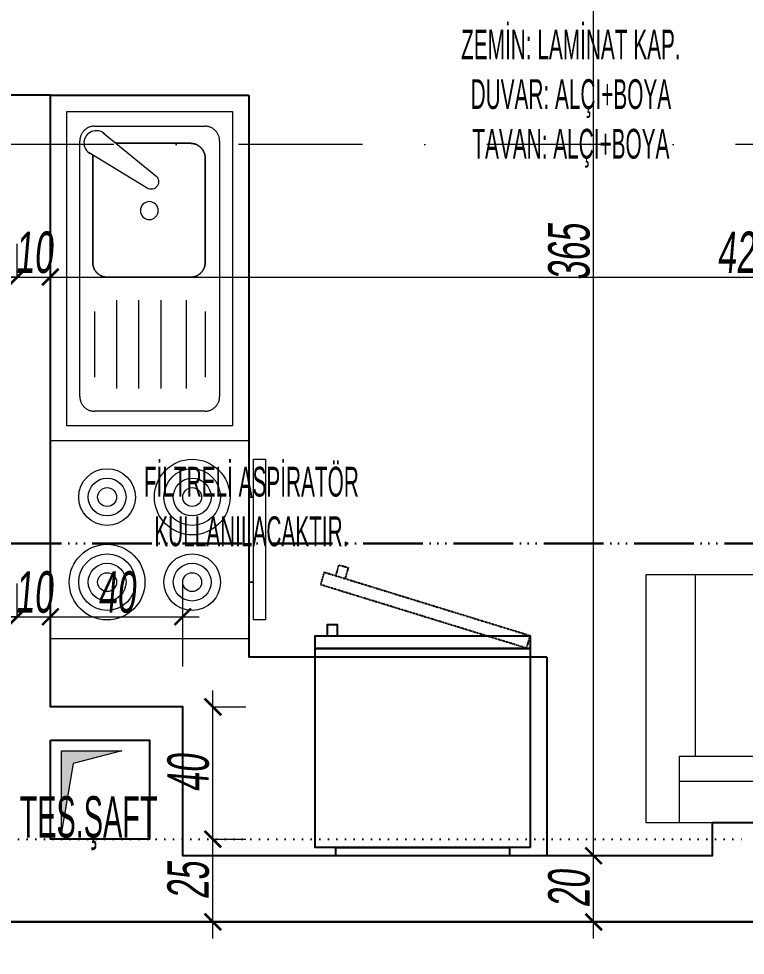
# Model space of a CAD drawing. Header units: millimetres. Extents: x -2145 to 33996, y -835 to 2363.
# Drawn here: x 13119.9 to 13339.5, y -150.5 to 132.7 of the extents above; entities that cross this region are included whole.
import ezdxf
from ezdxf.enums import TextEntityAlignment as Align

# ---------------------------------------------------------------- set-up
doc = ezdxf.new("R2010")
doc.units = ezdxf.units.MM
for name, pattern in [('ACAD_ISO06W100', [36, 24, -3, 0, -3, 0, -3, 0, -3]), ('DASHDOT', [1, 0.5, -0.25, 0, -0.25]), ('DASHED2', [0.375, 0.25, -0.125]), ('DOT', [0.25, 0, -0.25])]:
    doc.linetypes.add(name, pattern=pattern)
doc.layers.add('ALAN', color=3, linetype='Continuous', lineweight=25, plot=False)
for name, color, linetype, lineweight in [('EMSAL HESAP', 1, 'Continuous', 30), ('MM-TEFRIS', 173, 'Continuous', 5), ('NET_AKS', 251, 'DASHDOT', 9), ('NET_ARSA SINIRI', 1, 'Continuous', 0), ('NET_DUVAR', 150, 'Continuous', 18), ('NET_KESİT_ÇİZİGİSİ', 1, 'Continuous', 30), ('NET_ÖLÇÜ DIŞ', 235, 'Continuous', 9), ('NET_ÖLÇÜ İÇ', 54, 'Continuous', 9), ('TEFRIS_TWA', 173, 'Continuous', 9)]:
    doc.layers.add(name, color=color, linetype=linetype, lineweight=lineweight)
doc.layers.add('NET_KİRİŞ', color=253, linetype='DOT')
doc.layers.add('NET_POZ', color=41, linetype='Continuous')
for name, color, linetype, true_color in [('NET_TEFRIS2', 7, 'Continuous', 0xb5b5b5), ('NET_TEFRIS2 @ 1', 7, 'Continuous', 0xb5b5b5), ('TEFRIS_YENI_TWA', 7, 'Continuous', 0xb5b5b5), ('TEFRIS_YENI_TWA @ 1', 7, 'Continuous', 0xb5b5b5)]:
    doc.layers.add(name, color=color, linetype=linetype, true_color=true_color)
doc.styles.add('ARıAL', font='arial.ttf', dxfattribs={"width": 0.7})
doc.styles.add('BODRUM', font='swisscl.ttf', dxfattribs={"width": 0.8, "oblique": 5})
doc.styles.get("Standard").update_dxf_attribs({"font": 'arial.ttf'})
doc.dimstyles.new('olcu-50', dxfattribs={"dimscale": 0, "dimtxt": 12.5, "dimasz": 5, "dimexe": 10, "dimexo": 10, "dimgap": 1, "dimtad": 1, "dimdec": 1, "dimzin": 12, "dimtxsty": 'BODRUM', "dimblk": 'ARCHTICK', "dimcen": 8, "dimdle": 5, "dimclrd": 256, "dimclre": 256, "dimclrt": 256, "dimadec": 0, "dimazin": 2, "dimtfac": 1, "dimtdec": 1, "dimtix": 1, "dimtmove": 0, "dimatfit": 3, "dimldrblk": 'ARCHTICK', "dimfxl": 15, "dimfxlon": 1, "dimlwd": -1, "dimlwe": -1, "dimarcsym": 0})

# ---------------------------------------------------------------- blocks, each defined once
blk = doc.blocks.new('A$C6CC27A50')
at = {"layer": 'NET_DUVAR', "true_color": 0x939598}
h = blk.add_hatch(color=252, dxfattribs=at)
h.dxf.hatch_style = 1
h.paths.add_polyline_path([(-24.76, 3), (-2.88, 3), (-2.88, 19.23), (-6.27, 6.11)])
at = {"layer": 'NET_DUVAR', "color": 251, "true_color": 0x636466}
for p, q in [((-2.88, 19.23), (-6.27, 6.11)), ((-2.88, 3), (-2.88, 19.23)), ((-6.27, 6.11), (-24.76, 3)), ((-24.76, 3), (-2.88, 3))]:
    blk.add_line(p, q, dxfattribs=at)
blk = doc.blocks.new('*U607')
at = {"layer": 'MM-TEFRIS'}
blk.add_lwpolyline([(0, 10), (160, 10), (160, 85), (0, 85)], close=True, dxfattribs=at)
at = {"layer": 'MM-TEFRIS', "lineweight": 9, "flags": 128}
blk.add_lwpolyline([(0, 10), (160, 10), (160, 85), (0, 85)], close=True, dxfattribs=at)
blk.add_lwpolyline([(0, 10), (160, 10), (160, 85), (0, 85)], close=True, dxfattribs=at)
for points in [[(10, 65), (10, 85)], [(150, 85), (150, 85), (150, 65), (150, 65)], [(150, 72.5), (10, 72.5)], [(150, 65), (10, 65)], [(15, 65), (15, 10)], [(80, 10), (80, 65)], [(145, 65), (145, 10)]]:
    blk.add_lwpolyline(points, dxfattribs=at)
blk = doc.blocks.new('56_ankastre_buzdolabı')
for points in [[(5, 0), (46.83, 0), (46.83, -2), (5, -2)], [(0, -2), (51.83, -2), (51.83, -50), (0, -50)], [(0, -50), (51.83, -50), (51.83, -53), (0, -53)]]:
    blk.add_lwpolyline(points, close=True)
at = {"color": 253, "linetype": 'DASHED2', "ltscale": 0.1}
blk.add_lwpolyline([(0, -53), (49.7, -68.32), (50.52, -65.43), (0.82, -50.11)], close=True, dxfattribs=at)
blk.add_lwpolyline([(48.83, -53), (48.83, -55.73), (46.55, -55.73), (46.55, -53)])
blk.add_lwpolyline([(46.81, -67.5), (46.07, -70.12), (43.87, -69.5), (44.61, -66.87)], dxfattribs=at)
blk = doc.blocks.new('*U40')
at = {"layer": 'TEFRIS_TWA'}
for p, q in [((-28.18, 12.86), (-29.57, 12.86)), ((-28.18, -12.86), (-29.57, -12.86))]:
    blk.add_line(p, q, dxfattribs=at)
for points in [[(-28.18, 12.86), (-28.18, 30), (31.82, 30), (31.82, -30), (-28.18, -30), (-28.18, -12.86), (-29.57, -12.86), (-29.57, -24.29), (-33.18, -24.29), (-33.18, 24.29), (-29.57, 24.29), (-29.57, 12.86)], [(31.82, -30), (-28.18, -30), (-28.18, 30), (31.82, 30)], [(-29.57, 24.29), (-29.57, -24.29), (-33.18, -24.29), (-33.18, 24.29)]]:
    blk.add_lwpolyline(points, close=True, dxfattribs=at)
for centre, radius in [((14.67, 12.86), 11.43), ((-11.04, 12.86), 8.57), ((14.67, 12.86), 8.57), ((-11.04, 12.86), 5.71), ((14.67, 12.86), 5.71), ((-11.04, 12.86), 2.86), ((14.67, 12.86), 2.86), ((-11.04, -12.86), 11.43), ((-11.04, -12.86), 8.57), ((14.67, -12.86), 8.57), ((-11.04, -12.86), 5.71), ((14.67, -12.86), 5.71), ((-11.04, -12.86), 2.86), ((14.67, -12.86), 2.86)]:
    blk.add_circle(centre, radius, dxfattribs=at)
blk = doc.blocks.new('*U536')
at = {"layer": 'TEFRIS_TWA'}
blk.add_lwpolyline([(0, 50), (95, 50), (95, 0), (0, 0)], close=True, dxfattribs=at)
blk.add_lwpolyline([(0, 50), (95, 50), (95, 0), (0, 0)], close=True, dxfattribs=at)
at = {"layer": 'TEFRIS_TWA', "linetype": 'Continuous', "lineweight": 5}
blk.add_lwpolyline([(88.55, 39.03), (75.58, 23.14, -0.934096), (71.83, 25.79), (82.52, 43.3)], format="xyb", dxfattribs=at)
at = {"layer": 'TEFRIS_TWA', "linetype": 'Continuous', "lineweight": 18}
for points in [[(8.9, 46.13, 0), (8.68, 46.12, 0), (8.46, 46.11, 0), (8.24, 46.08, 0), (8.02, 46.04, 0), (7.81, 46, 0), (7.59, 45.94, 0), (7.38, 45.87, 0), (7.18, 45.79, 0), (6.98, 45.7, 0), (6.78, 45.6, 0), (6.59, 45.49, 0), (6.4, 45.37, 0), (6.22, 45.24, 0), (6.05, 45.11, 0), (5.88, 44.96, 0), (5.72, 44.81, 0), (5.57, 44.65, 0), (5.42, 44.48, 0), (5.29, 44.31, 0), (5.16, 44.13, 0), (5.04, 43.94, 0), (4.93, 43.75, 0), (4.83, 43.55, 0), (4.74, 43.35, 0), (4.66, 43.15, 0), (4.59, 42.94, 0), (4.53, 42.72, 0), (4.49, 42.51, 0), (4.45, 42.29, 0), (4.42, 42.07, 0), (4.41, 41.85, 0), (4.4, 41.63, 0)], [(8.9, 46.13, 0), (57.53, 46.13, 0)], [(57.53, 46.13, 0), (86.08, 46.13, 0)], [(90.58, 41.63, 0), (90.57, 41.85, 0), (90.56, 42.07, 0), (90.53, 42.29, 0), (90.49, 42.51, 0), (90.45, 42.72, 0), (90.39, 42.94, 0), (90.32, 43.15, 0), (90.24, 43.35, 0), (90.15, 43.55, 0), (90.05, 43.75, 0), (89.94, 43.94, 0), (89.82, 44.13, 0), (89.69, 44.31, 0), (89.56, 44.48, 0), (89.41, 44.65, 0), (89.26, 44.81, 0), (89.1, 44.96, 0), (88.93, 45.11, 0), (88.76, 45.24, 0), (88.58, 45.37, 0), (88.39, 45.49, 0), (88.2, 45.6, 0), (88, 45.7, 0), (87.8, 45.79, 0), (87.6, 45.87, 0), (87.39, 45.94, 0), (87.17, 46, 0), (86.96, 46.04, 0), (86.74, 46.08, 0), (86.52, 46.11, 0), (86.3, 46.12, 0), (86.08, 46.13, 0)], [(4.4, 8.35, 0), (4.4, 41.63, 0)], [(34.6, 41.71, 0), (14.7, 41.71, 0)], [(90.58, 41.63, 0), (90.58, 8.35, 0)], [(38, 35.02, 0), (11.3, 35.02, 0)], [(38, 28.33, 0), (11.3, 28.33, 0)], [(67.76, 25.11, 0), (67.7, 25.63, 0), (67.55, 26.14, 0), (67.3, 26.61, 0), (66.97, 27.02, 0), (66.56, 27.35, 0), (66.09, 27.6, 0), (65.58, 27.76, 0), (65.06, 27.81, 0), (64.53, 27.76, 0), (64.02, 27.6, 0), (63.56, 27.35, 0), (63.15, 27.02, 0), (62.81, 26.61, 0), (62.56, 26.14, 0), (62.41, 25.63, 0), (62.36, 25.11, 0), (62.41, 24.58, 0), (62.56, 24.07, 0), (62.81, 23.61, 0), (63.15, 23.2, 0), (63.56, 22.86, 0), (64.02, 22.61, 0), (64.53, 22.46, 0), (65.06, 22.41, 0), (65.58, 22.46, 0), (66.09, 22.61, 0), (66.56, 22.86, 0), (66.97, 23.2, 0), (67.3, 23.61, 0), (67.55, 24.07, 0), (67.7, 24.58, 0), (67.76, 25.11, 0)], [(38, 21.65, 0), (11.3, 21.65, 0)], [(38, 13.96, 0), (11.3, 13.96, 0)], [(4.4, 8.35, 0), (4.41, 8.13, 0), (4.42, 7.91, 0), (4.45, 7.69, 0), (4.49, 7.47, 0), (4.53, 7.26, 0), (4.59, 7.04, 0), (4.66, 6.83, 0), (4.74, 6.63, 0), (4.83, 6.43, 0), (4.93, 6.23, 0), (5.04, 6.04, 0), (5.16, 5.85, 0), (5.29, 5.67, 0), (5.42, 5.5, 0), (5.57, 5.33, 0), (5.72, 5.17, 0), (5.88, 5.02, 0), (6.05, 4.87, 0), (6.22, 4.74, 0), (6.4, 4.61, 0), (6.59, 4.49, 0), (6.78, 4.38, 0), (6.98, 4.28, 0), (7.18, 4.19, 0), (7.38, 4.11, 0), (7.59, 4.04, 0), (7.81, 3.98, 0), (8.02, 3.94, 0), (8.24, 3.9, 0), (8.46, 3.87, 0), (8.68, 3.86, 0), (8.9, 3.85, 0)], [(34.6, 8.27, 0), (14.7, 8.27, 0)], [(86.08, 3.85, 0), (86.3, 3.86, 0), (86.52, 3.87, 0), (86.74, 3.9, 0), (86.96, 3.94, 0), (87.17, 3.98, 0), (87.39, 4.04, 0), (87.6, 4.11, 0), (87.8, 4.19, 0), (88, 4.28, 0), (88.2, 4.38, 0), (88.39, 4.49, 0), (88.58, 4.61, 0), (88.76, 4.74, 0), (88.93, 4.87, 0), (89.1, 5.02, 0), (89.26, 5.17, 0), (89.41, 5.33, 0), (89.56, 5.5, 0), (89.69, 5.67, 0), (89.82, 5.85, 0), (89.94, 6.04, 0), (90.05, 6.23, 0), (90.15, 6.43, 0), (90.24, 6.63, 0), (90.32, 6.83, 0), (90.39, 7.04, 0), (90.45, 7.26, 0), (90.49, 7.47, 0), (90.53, 7.69, 0), (90.56, 7.91, 0), (90.57, 8.13, 0), (90.58, 8.35, 0)], [(57.53, 3.85, 0), (8.9, 3.85, 0)], [(86.08, 3.85, 0), (57.53, 3.85, 0)]]:
    blk.add_polyline3d(points, dxfattribs=at)
at = {"layer": 'TEFRIS_TWA', "linetype": 'Continuous', "lineweight": 5}
blk.add_arc((85.53, 41.16), 3.69, 316.8791, 152.4919, dxfattribs=at)
at = {"layer": 'TEFRIS_TWA', "linetype": 'Continuous', "lineweight": 18}
for points in [[(45.38, 39.73, -15), (45.38, 39.73), (45.33, 39.63), (45.33, 39.63, -15)], [(45.43, 39.83, -15), (45.43, 39.83), (45.38, 39.73), (45.38, 39.73, -15)], [(45.48, 39.93, -15), (45.48, 39.93), (45.43, 39.83), (45.43, 39.83, -15)], [(45.54, 40.02, -15), (45.54, 40.02), (45.48, 39.93), (45.48, 39.93, -15)], [(45.6, 40.12, -15), (45.6, 40.12), (45.54, 40.02), (45.54, 40.02, -15)], [(45.66, 40.21, -15), (45.66, 40.21), (45.6, 40.12), (45.6, 40.12, -15)], [(45.72, 40.3, -15), (45.72, 40.3), (45.66, 40.21), (45.66, 40.21, -15)], [(45.79, 40.39, -15), (45.79, 40.39), (45.72, 40.3), (45.72, 40.3, -15)], [(45.85, 40.48, -15), (45.85, 40.48), (45.79, 40.39), (45.79, 40.39, -15)], [(45.92, 40.56, -15), (45.92, 40.56), (45.85, 40.48), (45.85, 40.48, -15)], [(45.99, 40.65, -15), (45.99, 40.65), (45.92, 40.56), (45.92, 40.56, -15)], [(46.07, 40.73, -15), (46.07, 40.73), (45.99, 40.65), (45.99, 40.65, -15)], [(46.14, 40.81, -15), (46.14, 40.81), (46.07, 40.73), (46.07, 40.73, -15)], [(46.22, 40.89, -15), (46.22, 40.89), (46.14, 40.81), (46.14, 40.81, -15)], [(46.3, 40.97, -15), (46.3, 40.97), (46.22, 40.89), (46.22, 40.89, -15)], [(46.38, 41.04, -15), (46.38, 41.04), (46.3, 40.97), (46.3, 40.97, -15)], [(46.46, 41.12, -15), (46.46, 41.12), (46.38, 41.04), (46.38, 41.04, -15)], [(46.55, 41.19, -15), (46.55, 41.19), (46.46, 41.12), (46.46, 41.12, -15)], [(46.63, 41.26, -15), (46.63, 41.26), (46.55, 41.19), (46.55, 41.19, -15)], [(46.72, 41.32, -15), (46.72, 41.32), (46.63, 41.26), (46.63, 41.26, -15)], [(46.81, 41.39, -15), (46.81, 41.39), (46.72, 41.32), (46.72, 41.32, -15)], [(46.9, 41.45, -15), (46.9, 41.45), (46.81, 41.39), (46.81, 41.39, -15)], [(46.99, 41.51, -15), (46.99, 41.51), (46.9, 41.45), (46.9, 41.45, -15)], [(47.09, 41.57, -15), (47.09, 41.57), (46.99, 41.51), (46.99, 41.51, -15)], [(47.18, 41.63, -15), (47.18, 41.63), (47.09, 41.57), (47.09, 41.57, -15)], [(47.28, 41.68, -15), (47.28, 41.68), (47.18, 41.63), (47.18, 41.63, -15)], [(47.38, 41.73, -15), (47.38, 41.73), (47.28, 41.68), (47.28, 41.68, -15)], [(47.48, 41.78, -15), (47.48, 41.78), (47.38, 41.73), (47.38, 41.73, -15)], [(47.58, 41.82, -15), (47.58, 41.82), (47.48, 41.78), (47.48, 41.78, -15)], [(47.68, 41.87, -15), (47.68, 41.87), (47.58, 41.82), (47.58, 41.82, -15)], [(47.78, 41.91, -15), (47.78, 41.91), (47.68, 41.87), (47.68, 41.87, -15)], [(47.88, 41.95, -15), (47.88, 41.95), (47.78, 41.91), (47.78, 41.91, -15)], [(47.99, 41.98, -15), (47.99, 41.98), (47.88, 41.95), (47.88, 41.95, -15)], [(48.09, 42.02, -15), (48.09, 42.02), (47.99, 41.98), (47.99, 41.98, -15)], [(48.2, 42.05, -15), (48.2, 42.05), (48.09, 42.02), (48.09, 42.02, -15)], [(48.31, 42.08, -15), (48.31, 42.08), (48.2, 42.05), (48.2, 42.05, -15)], [(48.41, 42.1, -15), (48.41, 42.1), (48.31, 42.08), (48.31, 42.08, -15)], [(48.52, 42.12, -15), (48.52, 42.12), (48.41, 42.1), (48.41, 42.1, -15)], [(48.63, 42.14, -15), (48.63, 42.14), (48.52, 42.12), (48.52, 42.12, -15)], [(48.74, 42.16, -15), (48.74, 42.16), (48.63, 42.14), (48.63, 42.14, -15)], [(48.85, 42.18, -15), (48.85, 42.18), (48.74, 42.16), (48.74, 42.16, -15)], [(48.96, 42.19, -15), (48.96, 42.19), (48.85, 42.18), (48.85, 42.18, -15)], [(49.07, 42.2, -15), (49.07, 42.2), (48.96, 42.19), (48.96, 42.19, -15)], [(49.18, 42.2, -15), (49.18, 42.2), (49.07, 42.2), (49.07, 42.2, -15)], [(49.29, 42.21, -15), (49.29, 42.21), (49.18, 42.2), (49.18, 42.2, -15)], [(49.4, 42.21, -15), (49.4, 42.21), (49.29, 42.21), (49.29, 42.21, -15)], [(49.4, 42.21), (80.9, 42.21), (80.9, 42.21, -15), (49.4, 42.21, -15)], [(81.01, 42.21, -15), (81.01, 42.21), (80.9, 42.21), (80.9, 42.21, -15)], [(81.12, 42.2, -15), (81.12, 42.2), (81.01, 42.21), (81.01, 42.21, -15)], [(81.23, 42.2, -15), (81.23, 42.2), (81.12, 42.2), (81.12, 42.2, -15)], [(81.34, 42.19, -15), (81.34, 42.19), (81.23, 42.2), (81.23, 42.2, -15)], [(81.45, 42.18, -15), (81.45, 42.18), (81.34, 42.19), (81.34, 42.19, -15)], [(81.56, 42.16, -15), (81.56, 42.16), (81.45, 42.18), (81.45, 42.18, -15)], [(81.67, 42.14, -15), (81.67, 42.14), (81.56, 42.16), (81.56, 42.16, -15)], [(81.78, 42.12, -15), (81.78, 42.12), (81.67, 42.14), (81.67, 42.14, -15)], [(81.8, 42.12, -15), (81.8, 42.12), (81.78, 42.12), (81.78, 42.12, -15)], [(44.91, 37.93, -15), (44.91, 37.93), (44.9, 37.82), (44.9, 37.82, -15)], [(44.9, 37.82, -15), (44.9, 37.82), (44.9, 37.71), (44.9, 37.71, -15)], [(44.9, 37.71), (44.9, 12.71), (44.9, 12.71, -15), (44.9, 37.71, -15)], [(44.92, 38.15, -15), (44.92, 38.15), (44.91, 38.04), (44.91, 38.04, -15)], [(44.91, 38.04, -15), (44.91, 38.04), (44.91, 37.93), (44.91, 37.93, -15)], [(44.93, 38.26, -15), (44.93, 38.26), (44.92, 38.15), (44.92, 38.15, -15)], [(44.95, 38.37, -15), (44.95, 38.37), (44.93, 38.26), (44.93, 38.26, -15)], [(44.97, 38.48, -15), (44.97, 38.48), (44.95, 38.37), (44.95, 38.37, -15)], [(44.99, 38.59, -15), (44.99, 38.59), (44.97, 38.48), (44.97, 38.48, -15)], [(45.01, 38.7, -15), (45.01, 38.7), (44.99, 38.59), (44.99, 38.59, -15)], [(45.04, 38.8, -15), (45.04, 38.8), (45.01, 38.7), (45.01, 38.7, -15)], [(45.06, 38.91, -15), (45.06, 38.91), (45.04, 38.8), (45.04, 38.8, -15)], [(45.09, 39.02, -15), (45.09, 39.02), (45.06, 38.91), (45.06, 38.91, -15)], [(45.13, 39.12, -15), (45.13, 39.12), (45.09, 39.02), (45.09, 39.02, -15)], [(45.16, 39.23, -15), (45.16, 39.23), (45.13, 39.12), (45.13, 39.12, -15)], [(45.2, 39.33, -15), (45.2, 39.33), (45.16, 39.23), (45.16, 39.23, -15)], [(45.24, 39.43, -15), (45.24, 39.43), (45.2, 39.33), (45.2, 39.33, -15)], [(45.29, 39.53, -15), (45.29, 39.53), (45.24, 39.43), (45.24, 39.43, -15)], [(45.33, 39.63, -15), (45.33, 39.63), (45.29, 39.53), (45.29, 39.53, -15)], [(85.4, 35.17), (85.4, 12.71), (85.4, 12.71, -15), (85.4, 35.17)], [(44.9, 12.71, -15), (44.9, 12.71), (44.9, 12.6), (44.9, 12.6, -15)], [(44.9, 12.6, -15), (44.9, 12.6), (44.91, 12.49), (44.91, 12.49, -15)], [(44.91, 12.49, -15), (44.91, 12.49), (44.91, 12.38), (44.91, 12.38, -15)], [(44.91, 12.38, -15), (44.91, 12.38), (44.92, 12.27), (44.92, 12.27, -15)], [(44.92, 12.27, -15), (44.92, 12.27), (44.93, 12.16), (44.93, 12.16, -15)], [(44.93, 12.16, -15), (44.93, 12.16), (44.95, 12.05), (44.95, 12.05, -15)], [(44.95, 12.05, -15), (44.95, 12.05), (44.97, 11.94), (44.97, 11.94, -15)], [(44.97, 11.94, -15), (44.97, 11.94), (44.99, 11.83), (44.99, 11.83, -15)], [(44.99, 11.83, -15), (44.99, 11.83), (45.01, 11.72), (45.01, 11.72, -15)], [(45.01, 11.72, -15), (45.01, 11.72), (45.04, 11.62), (45.04, 11.62, -15)], [(45.04, 11.62, -15), (45.04, 11.62), (45.06, 11.51), (45.06, 11.51, -15)], [(45.06, 11.51, -15), (45.06, 11.51), (45.09, 11.4), (45.09, 11.4, -15)], [(45.09, 11.4, -15), (45.09, 11.4), (45.13, 11.3), (45.13, 11.3, -15)], [(85.17, 11.3, -15), (85.17, 11.3), (85.21, 11.4), (85.21, 11.4, -15)], [(85.21, 11.4, -15), (85.21, 11.4), (85.24, 11.51), (85.24, 11.51, -15)], [(85.24, 11.51, -15), (85.24, 11.51), (85.27, 11.62), (85.27, 11.62, -15)], [(85.27, 11.62, -15), (85.27, 11.62), (85.29, 11.72), (85.29, 11.72, -15)], [(85.29, 11.72, -15), (85.29, 11.72), (85.31, 11.83), (85.31, 11.83, -15)], [(85.31, 11.83, -15), (85.31, 11.83), (85.33, 11.94), (85.33, 11.94, -15)], [(85.33, 11.94, -15), (85.33, 11.94), (85.35, 12.05), (85.35, 12.05, -15)], [(85.35, 12.05, -15), (85.35, 12.05), (85.37, 12.16), (85.37, 12.16, -15)], [(85.37, 12.16, -15), (85.37, 12.16), (85.38, 12.27), (85.38, 12.27, -15)], [(85.38, 12.27, -15), (85.38, 12.27), (85.39, 12.38), (85.39, 12.38, -15)], [(85.39, 12.49, -15), (85.39, 12.49), (85.4, 12.6), (85.4, 12.6, -15)], [(85.39, 12.38, -15), (85.39, 12.38), (85.39, 12.49), (85.39, 12.49, -15)], [(85.4, 12.6, -15), (85.4, 12.6), (85.4, 12.71), (85.4, 12.71, -15)], [(45.13, 11.3, -15), (45.13, 11.3), (45.16, 11.19), (45.16, 11.19, -15)], [(45.16, 11.19, -15), (45.16, 11.19), (45.2, 11.09), (45.2, 11.09, -15)], [(45.2, 11.09, -15), (45.2, 11.09), (45.24, 10.99), (45.24, 10.99, -15)], [(45.24, 10.99, -15), (45.24, 10.99), (45.29, 10.89), (45.29, 10.89, -15)], [(45.29, 10.89, -15), (45.29, 10.89), (45.33, 10.79), (45.33, 10.79, -15)], [(45.33, 10.79, -15), (45.33, 10.79), (45.38, 10.69), (45.38, 10.69, -15)], [(45.38, 10.69, -15), (45.38, 10.69), (45.43, 10.59), (45.43, 10.59, -15)], [(45.43, 10.59, -15), (45.43, 10.59), (45.48, 10.49), (45.48, 10.49, -15)], [(45.48, 10.49, -15), (45.48, 10.49), (45.54, 10.4), (45.54, 10.4, -15)], [(45.54, 10.4, -15), (45.54, 10.4), (45.6, 10.3), (45.6, 10.3, -15)], [(45.6, 10.3, -15), (45.6, 10.3), (45.66, 10.21), (45.66, 10.21, -15)], [(45.66, 10.21, -15), (45.66, 10.21), (45.72, 10.12), (45.72, 10.12, -15)], [(45.72, 10.12, -15), (45.72, 10.12), (45.79, 10.03), (45.79, 10.03, -15)], [(45.79, 10.03, -15), (45.79, 10.03), (45.85, 9.94), (45.85, 9.94, -15)], [(45.85, 9.94, -15), (45.85, 9.94), (45.92, 9.86), (45.92, 9.86, -15)], [(45.92, 9.86, -15), (45.92, 9.86), (45.99, 9.77), (45.99, 9.77, -15)], [(45.99, 9.77, -15), (45.99, 9.77), (46.07, 9.69), (46.07, 9.69, -15)], [(46.07, 9.69, -15), (46.07, 9.69), (46.14, 9.61), (46.14, 9.61, -15)], [(46.14, 9.61, -15), (46.14, 9.61), (46.22, 9.53), (46.22, 9.53, -15)], [(46.22, 9.53, -15), (46.22, 9.53), (46.3, 9.45), (46.3, 9.45, -15)], [(46.3, 9.45, -15), (46.3, 9.45), (46.38, 9.38), (46.38, 9.38, -15)], [(46.38, 9.38, -15), (46.38, 9.38), (46.46, 9.3), (46.46, 9.3, -15)], [(46.46, 9.3, -15), (46.46, 9.3), (46.55, 9.23), (46.55, 9.23, -15)], [(46.55, 9.23, -15), (46.55, 9.23), (46.63, 9.16), (46.63, 9.16, -15)], [(46.63, 9.16, -15), (46.63, 9.16), (46.72, 9.1), (46.72, 9.1, -15)], [(46.72, 9.1, -15), (46.72, 9.1), (46.81, 9.03), (46.81, 9.03, -15)], [(46.81, 9.03, -15), (46.81, 9.03), (46.9, 8.97), (46.9, 8.97, -15)], [(46.9, 8.97, -15), (46.9, 8.97), (46.99, 8.91), (46.99, 8.91, -15)], [(46.99, 8.91, -15), (46.99, 8.91), (47.09, 8.85), (47.09, 8.85, -15)], [(47.09, 8.85, -15), (47.09, 8.85), (47.18, 8.79), (47.18, 8.79, -15)], [(47.18, 8.79, -15), (47.18, 8.79), (47.28, 8.74), (47.28, 8.74, -15)], [(47.28, 8.74, -15), (47.28, 8.74), (47.38, 8.69), (47.38, 8.69, -15)], [(47.38, 8.69, -15), (47.38, 8.69), (47.48, 8.64), (47.48, 8.64, -15)], [(47.48, 8.64, -15), (47.48, 8.64), (47.58, 8.6), (47.58, 8.6, -15)], [(47.58, 8.6, -15), (47.58, 8.6), (47.68, 8.55), (47.68, 8.55, -15)], [(47.68, 8.55, -15), (47.68, 8.55), (47.78, 8.51), (47.78, 8.51, -15)], [(47.78, 8.51, -15), (47.78, 8.51), (47.88, 8.47), (47.88, 8.47, -15)], [(82.42, 8.47, -15), (82.42, 8.47), (82.52, 8.51), (82.52, 8.51, -15)], [(82.52, 8.51, -15), (82.52, 8.51), (82.62, 8.55), (82.62, 8.55, -15)], [(82.62, 8.55, -15), (82.62, 8.55), (82.72, 8.6), (82.72, 8.6, -15)], [(82.72, 8.6, -15), (82.72, 8.6), (82.82, 8.64), (82.82, 8.64, -15)], [(82.82, 8.64, -15), (82.82, 8.64), (82.92, 8.69), (82.92, 8.69, -15)], [(82.92, 8.69, -15), (82.92, 8.69), (83.02, 8.74), (83.02, 8.74, -15)], [(83.02, 8.74, -15), (83.02, 8.74), (83.12, 8.79), (83.12, 8.79, -15)], [(83.12, 8.79, -15), (83.12, 8.79), (83.21, 8.85), (83.21, 8.85, -15)], [(83.21, 8.85, -15), (83.21, 8.85), (83.31, 8.91), (83.31, 8.91, -15)], [(83.31, 8.91, -15), (83.31, 8.91), (83.4, 8.97), (83.4, 8.97, -15)], [(83.4, 8.97, -15), (83.4, 8.97), (83.49, 9.03), (83.49, 9.03, -15)], [(83.49, 9.03, -15), (83.49, 9.03), (83.58, 9.1), (83.58, 9.1, -15)], [(83.58, 9.1, -15), (83.58, 9.1), (83.67, 9.16), (83.67, 9.16, -15)], [(83.67, 9.16, -15), (83.67, 9.16), (83.76, 9.23), (83.76, 9.23, -15)], [(83.76, 9.23, -15), (83.76, 9.23), (83.84, 9.3), (83.84, 9.3, -15)], [(83.84, 9.3, -15), (83.84, 9.3), (83.92, 9.38), (83.92, 9.38, -15)], [(83.92, 9.38, -15), (83.92, 9.38), (84, 9.45), (84, 9.45, -15)], [(84, 9.45, -15), (84, 9.45), (84.08, 9.53), (84.08, 9.53, -15)], [(84.08, 9.53, -15), (84.08, 9.53), (84.16, 9.61), (84.16, 9.61, -15)], [(84.16, 9.61, -15), (84.16, 9.61), (84.23, 9.69), (84.23, 9.69, -15)], [(84.23, 9.69, -15), (84.23, 9.69), (84.31, 9.77), (84.31, 9.77, -15)], [(84.31, 9.77, -15), (84.31, 9.77), (84.38, 9.86), (84.38, 9.86, -15)], [(84.38, 9.86, -15), (84.38, 9.86), (84.45, 9.94), (84.45, 9.94, -15)], [(84.45, 9.94, -15), (84.45, 9.94), (84.51, 10.03), (84.51, 10.03, -15)], [(84.51, 10.03, -15), (84.51, 10.03), (84.58, 10.12), (84.58, 10.12, -15)], [(84.58, 10.12, -15), (84.58, 10.12), (84.64, 10.21), (84.64, 10.21, -15)], [(84.64, 10.21, -15), (84.64, 10.21), (84.7, 10.3), (84.7, 10.3, -15)], [(84.7, 10.3, -15), (84.7, 10.3), (84.76, 10.4), (84.76, 10.4, -15)], [(84.76, 10.4, -15), (84.76, 10.4), (84.82, 10.49), (84.82, 10.49, -15)], [(84.82, 10.49, -15), (84.82, 10.49), (84.87, 10.59), (84.87, 10.59, -15)], [(84.87, 10.59, -15), (84.87, 10.59), (84.92, 10.69), (84.92, 10.69, -15)], [(84.92, 10.69, -15), (84.92, 10.69), (84.97, 10.79), (84.97, 10.79, -15)], [(84.97, 10.79, -15), (84.97, 10.79), (85.01, 10.89), (85.01, 10.89, -15)], [(85.01, 10.89, -15), (85.01, 10.89), (85.06, 10.99), (85.06, 10.99, -15)], [(85.06, 10.99, -15), (85.06, 10.99), (85.1, 11.09), (85.1, 11.09, -15)], [(85.1, 11.09, -15), (85.1, 11.09), (85.14, 11.19), (85.14, 11.19, -15)], [(85.14, 11.19, -15), (85.14, 11.19), (85.17, 11.3), (85.17, 11.3, -15)], [(47.88, 8.47, -15), (47.88, 8.47), (47.99, 8.44), (47.99, 8.44, -15)], [(47.99, 8.44, -15), (47.99, 8.44), (48.09, 8.4), (48.09, 8.4, -15)], [(48.09, 8.4, -15), (48.09, 8.4), (48.2, 8.37), (48.2, 8.37, -15)], [(48.2, 8.37, -15), (48.2, 8.37), (48.31, 8.34), (48.31, 8.34, -15)], [(48.31, 8.34, -15), (48.31, 8.34), (48.41, 8.32), (48.41, 8.32, -15)], [(48.41, 8.32, -15), (48.41, 8.32), (48.52, 8.3), (48.52, 8.3, -15)], [(48.52, 8.3, -15), (48.52, 8.3), (48.63, 8.28), (48.63, 8.28, -15)], [(48.63, 8.28, -15), (48.63, 8.28), (48.74, 8.26), (48.74, 8.26, -15)], [(48.74, 8.26, -15), (48.74, 8.26), (48.85, 8.24), (48.85, 8.24, -15)], [(48.85, 8.24, -15), (48.85, 8.24), (48.96, 8.23), (48.96, 8.23, -15)], [(48.96, 8.23, -15), (48.96, 8.23), (49.07, 8.22), (49.07, 8.22, -15)], [(49.07, 8.22, -15), (49.07, 8.22), (49.18, 8.22), (49.18, 8.22, -15)], [(49.18, 8.22, -15), (49.18, 8.22), (49.29, 8.21), (49.29, 8.21, -15)], [(49.29, 8.21, -15), (49.29, 8.21), (49.4, 8.21), (49.4, 8.21, -15)], [(49.4, 8.21), (80.9, 8.21), (80.9, 8.21, -15), (49.4, 8.21, -15)], [(80.9, 8.21, -15), (80.9, 8.21), (81.01, 8.21), (81.01, 8.21, -15)], [(81.01, 8.21, -15), (81.01, 8.21), (81.12, 8.22), (81.12, 8.22, -15)], [(81.12, 8.22, -15), (81.12, 8.22), (81.23, 8.22), (81.23, 8.22, -15)], [(81.23, 8.22, -15), (81.23, 8.22), (81.34, 8.23), (81.34, 8.23, -15)], [(81.34, 8.23, -15), (81.34, 8.23), (81.45, 8.24), (81.45, 8.24, -15)], [(81.45, 8.24, -15), (81.45, 8.24), (81.56, 8.26), (81.56, 8.26, -15)], [(81.56, 8.26, -15), (81.56, 8.26), (81.67, 8.28), (81.67, 8.28, -15)], [(81.67, 8.28, -15), (81.67, 8.28), (81.78, 8.3), (81.78, 8.3, -15)], [(81.78, 8.3, -15), (81.78, 8.3), (81.89, 8.32), (81.89, 8.32, -15)], [(81.89, 8.32, -15), (81.89, 8.32), (81.99, 8.34), (81.99, 8.34, -15)], [(81.99, 8.34, -15), (81.99, 8.34), (82.1, 8.37), (82.1, 8.37, -15)], [(82.1, 8.37, -15), (82.1, 8.37), (82.21, 8.4), (82.21, 8.4, -15)], [(82.21, 8.4, -15), (82.21, 8.4), (82.31, 8.44), (82.31, 8.44, -15)], [(82.31, 8.44, -15), (82.31, 8.44), (82.42, 8.47), (82.42, 8.47, -15)]]:
    blk.add_3dface(points, dxfattribs=at)
blk = doc.blocks.new('A$Cb9b20b1b')
at = {"layer": 'NET_KİRİŞ', "ltscale": 10}
for p, q in [((-385, -210), (-810, -210)), ((-385, -235), (-810, -235))]:
    blk.add_line(p, q, dxfattribs=at)
blk = doc.blocks.new('A$C5ec6af74')
at = {"layer": 'NET_AKS', "ltscale": 75}
for p, q in [((1125, 235), (-1195, 235)), ((1125, 0), (-1195, 0))]:
    blk.add_line(p, q, dxfattribs=at)
blk = doc.blocks.new('_ArchTick')
at = {"color": 0, "linetype": 'ByBlock', "const_width": 0.15}
blk.add_lwpolyline([(-0.5, -0.5), (0.5, 0.5)], dxfattribs=at)
blk = doc.blocks.new('*D1007')
at = {"layer": 'Defpoints', "color": 0, "transparency": 16777216}
for p in [(13293.66, -120.39), (13293.66, -120.39), (13293.66, -140.39)]:
    blk.add_point(p, dxfattribs=at)
at = {"layer": 'NET_ÖLÇÜ İÇ', "transparency": 16777216}
for p, q in [((13293.66, -145.39), (13293.66, -115.39)), ((13293.66, -120.39), (13283.66, -120.39)), ((13293.66, -140.39), (13283.66, -140.39))]:
    blk.add_line(p, q, dxfattribs=at)
at = {"layer": 'NET_ÖLÇÜ İÇ', "transparency": 16777216, "xscale": 5, "yscale": 5, "zscale": 5}
for p, rotation in [((13293.66, -120.39), 90), ((13293.66, -140.39), 270)]:
    blk.add_blockref('_ArchTick', p, dxfattribs=dict(at, rotation=rotation))
at = {"layer": 'NET_ÖLÇÜ İÇ', "transparency": 16777216, "insert": (13286.26, -130.39), "char_height": 12.5, "attachment_point": 5, "rotation": 90, "style": 'BODRUM'}
blk.add_mtext('20', dxfattribs=at)
blk = doc.blocks.new('*D1008')
at = {"layer": 'Defpoints', "color": 0, "transparency": 16777216}
for p in [(13293.66, 244.61), (13293.66, 244.61), (13293.66, -120.39)]:
    blk.add_point(p, dxfattribs=at)
at = {"layer": 'NET_ÖLÇÜ İÇ', "transparency": 16777216}
for p, q in [((13293.66, -125.39), (13293.66, 249.61)), ((13293.66, 244.61), (13283.66, 244.61)), ((13293.66, -120.39), (13283.66, -120.39))]:
    blk.add_line(p, q, dxfattribs=at)
at = {"layer": 'NET_ÖLÇÜ İÇ', "transparency": 16777216, "xscale": 5, "yscale": 5, "zscale": 5}
for p, rotation in [((13293.66, 244.61), 90), ((13293.66, -120.39), 270)]:
    blk.add_blockref('_ArchTick', p, dxfattribs=dict(at, rotation=rotation))
at = {"layer": 'NET_ÖLÇÜ İÇ', "transparency": 16777216, "insert": (13286.25, 62.11), "char_height": 12.5, "attachment_point": 5, "rotation": 90, "style": 'BODRUM'}
blk.add_mtext('365', dxfattribs=at)
blk = doc.blocks.new('*D1057')
at = {"layer": 'Defpoints', "color": 0, "transparency": 16777216}
for p in [(12874.48, 54.59), (13119.48, 54.59), (13119.48, 54.59)]:
    blk.add_point(p, dxfattribs=at)
at = {"layer": 'NET_ÖLÇÜ İÇ', "transparency": 16777216}
for p, q in [((12874.48, 54.59), (12874.48, 64.59)), ((13119.48, 54.59), (13119.48, 64.59)), ((12869.48, 54.59), (13124.48, 54.59))]:
    blk.add_line(p, q, dxfattribs=at)
at = {"layer": 'NET_ÖLÇÜ İÇ', "transparency": 16777216, "xscale": 5, "yscale": 5, "zscale": 5, "rotation": 180}
blk.add_blockref('_ArchTick', (12874.48, 54.59), dxfattribs=at)
at = {"layer": 'NET_ÖLÇÜ İÇ', "transparency": 16777216, "xscale": 5, "yscale": 5, "zscale": 5}
blk.add_blockref('_ArchTick', (13119.48, 54.59), dxfattribs=at)
at = {"layer": 'NET_ÖLÇÜ İÇ', "transparency": 16777216, "insert": (12996.98, 61.99), "char_height": 12.5, "attachment_point": 5, "style": 'BODRUM'}
blk.add_mtext('245', dxfattribs=at)
blk = doc.blocks.new('*D1058')
at = {"layer": 'Defpoints', "color": 0, "transparency": 16777216}
for p in [(13119.48, 54.59), (13129.48, 54.59), (13129.48, 54.59)]:
    blk.add_point(p, dxfattribs=at)
at = {"layer": 'NET_ÖLÇÜ İÇ', "transparency": 16777216}
for p, q in [((13119.48, 54.59), (13119.48, 64.59)), ((13129.48, 54.59), (13129.48, 64.59)), ((13119.48, 54.59), (13114.48, 54.59)), ((13119.48, 54.59), (13129.48, 54.59)), ((13129.48, 54.59), (13134.48, 54.59))]:
    blk.add_line(p, q, dxfattribs=at)
at = {"layer": 'NET_ÖLÇÜ İÇ', "transparency": 16777216, "xscale": 5, "yscale": 5, "zscale": 5}
blk.add_blockref('_ArchTick', (13119.48, 54.59), dxfattribs=at)
at = {"layer": 'NET_ÖLÇÜ İÇ', "transparency": 16777216, "xscale": 5, "yscale": 5, "zscale": 5, "rotation": 180}
blk.add_blockref('_ArchTick', (13129.48, 54.59), dxfattribs=at)
at = {"layer": 'NET_ÖLÇÜ İÇ', "transparency": 16777216, "insert": (13124.48, 61.99), "char_height": 12.5, "attachment_point": 5, "style": 'BODRUM'}
blk.add_mtext('10', dxfattribs=at)
blk = doc.blocks.new('*D1059')
at = {"layer": 'Defpoints', "color": 0, "transparency": 16777216}
for p in [(13129.48, 54.59), (13549.48, 54.59), (13549.48, -15.39)]:
    blk.add_point(p, dxfattribs=at)
at = {"layer": 'NET_ÖLÇÜ İÇ', "transparency": 16777216}
for p, q in [((13129.48, 54.59), (13129.48, 64.59)), ((13549.48, 39.59), (13549.48, 64.59)), ((13124.48, 54.59), (13554.48, 54.59))]:
    blk.add_line(p, q, dxfattribs=at)
at = {"layer": 'NET_ÖLÇÜ İÇ', "transparency": 16777216, "xscale": 5, "yscale": 5, "zscale": 5, "rotation": 180}
blk.add_blockref('_ArchTick', (13129.48, 54.59), dxfattribs=at)
at = {"layer": 'NET_ÖLÇÜ İÇ', "transparency": 16777216, "xscale": 5, "yscale": 5, "zscale": 5}
blk.add_blockref('_ArchTick', (13549.48, 54.59), dxfattribs=at)
at = {"layer": 'NET_ÖLÇÜ İÇ', "transparency": 16777216, "insert": (13339.48, 61.99), "char_height": 12.5, "attachment_point": 5, "style": 'BODRUM'}
blk.add_mtext('420', dxfattribs=at)
blk = doc.blocks.new('*D1182')
at = {"layer": 'Defpoints', "color": 0, "transparency": 16777216}
for p in [(11609.48, -140.39), (13569.48, -140.39), (13569.48, -239.89)]:
    blk.add_point(p, dxfattribs=at)
at = {"layer": 'NET_ÖLÇÜ DIŞ', "transparency": 16777216}
for p, q in [((11609.48, -224.89), (11609.48, -249.89)), ((13569.48, -224.89), (13569.48, -249.89)), ((11604.48, -239.89), (13574.48, -239.89))]:
    blk.add_line(p, q, dxfattribs=at)
at = {"layer": 'NET_ÖLÇÜ DIŞ', "transparency": 16777216, "xscale": 5, "yscale": 5, "zscale": 5, "rotation": 180}
blk.add_blockref('_ArchTick', (11609.48, -239.89), dxfattribs=at)
at = {"layer": 'NET_ÖLÇÜ DIŞ', "transparency": 16777216, "xscale": 5, "yscale": 5, "zscale": 5}
blk.add_blockref('_ArchTick', (13569.48, -239.89), dxfattribs=at)
at = {"layer": 'NET_ÖLÇÜ DIŞ', "transparency": 16777216, "insert": (12589.48, -232.48), "char_height": 12.5, "attachment_point": 5, "style": 'BODRUM'}
blk.add_mtext('1960', dxfattribs=at)
blk = doc.blocks.new('*U1585')
at = {"layer": 'NET_KESİT_ÇİZİGİSİ', "linetype": 'ACAD_ISO06W100'}
blk.add_lwpolyline([(2626.67, 0), (200, 0)], dxfattribs=at)
at = {"layer": 'NET_KESİT_ÇİZİGİSİ', "style": 'ARıAL', "width": 1.5}
for tag, p in [('KESİTSOL', (40, 66.83)), ('KESİTSAĞ', (2786.67, 66.83))]:
    blk.add_attdef(tag, text='', height=30, dxfattribs=at).set_placement(p, align=Align.MIDDLE_CENTER)
blk = doc.blocks.new('*D1885')
at = {"layer": 'Defpoints', "color": 0, "transparency": 16777216}
for p in [(13178.58, -115.39), (13178.58, -115.39), (13178.58, -140.39)]:
    blk.add_point(p, dxfattribs=at)
at = {"layer": 'NET_ÖLÇÜ İÇ', "transparency": 16777216}
for p, q in [((13178.58, -145.39), (13178.58, -110.39)), ((13178.58, -115.39), (13188.58, -115.39)), ((13178.58, -140.39), (13168.58, -140.39))]:
    blk.add_line(p, q, dxfattribs=at)
at = {"layer": 'NET_ÖLÇÜ İÇ', "transparency": 16777216, "xscale": 5, "yscale": 5, "zscale": 5}
for p, rotation in [((13178.58, -115.39), 90), ((13178.58, -140.39), 270)]:
    blk.add_blockref('_ArchTick', p, dxfattribs=dict(at, rotation=rotation))
at = {"layer": 'NET_ÖLÇÜ İÇ', "transparency": 16777216, "insert": (13171.18, -127.89), "char_height": 12.5, "attachment_point": 5, "rotation": 90, "style": 'BODRUM'}
blk.add_mtext('25', dxfattribs=at)
blk = doc.blocks.new('*D1886')
at = {"layer": 'Defpoints', "color": 0, "transparency": 16777216}
for p in [(13178.58, -75.39), (13178.58, -75.39), (13178.58, -115.39)]:
    blk.add_point(p, dxfattribs=at)
at = {"layer": 'NET_ÖLÇÜ İÇ', "transparency": 16777216}
for p, q in [((13178.58, -120.39), (13178.58, -70.39)), ((13178.58, -75.39), (13188.58, -75.39)), ((13178.58, -115.39), (13188.58, -115.39))]:
    blk.add_line(p, q, dxfattribs=at)
at = {"layer": 'NET_ÖLÇÜ İÇ', "transparency": 16777216, "xscale": 5, "yscale": 5, "zscale": 5}
for p, rotation in [((13178.58, -75.39), 90), ((13178.58, -115.39), 270)]:
    blk.add_blockref('_ArchTick', p, dxfattribs=dict(at, rotation=rotation))
at = {"layer": 'NET_ÖLÇÜ İÇ', "transparency": 16777216, "insert": (13171.18, -95.39), "char_height": 12.5, "attachment_point": 5, "rotation": 90, "style": 'BODRUM'}
blk.add_mtext('40', dxfattribs=at)
blk = doc.blocks.new('*D2226')
at = {"layer": 'Defpoints', "color": 0, "transparency": 16777216}
for p in [(13119.48, -48.12), (13119.48, -48.12), (12914.48, -70.39)]:
    blk.add_point(p, dxfattribs=at)
at = {"layer": 'NET_ÖLÇÜ İÇ', "transparency": 16777216}
for p, q in [((12914.48, -60.39), (12914.48, -38.12)), ((13119.48, -48.12), (13119.48, -38.12)), ((12909.48, -48.12), (13124.48, -48.12))]:
    blk.add_line(p, q, dxfattribs=at)
at = {"layer": 'NET_ÖLÇÜ İÇ', "transparency": 16777216, "xscale": 5, "yscale": 5, "zscale": 5, "rotation": 180}
blk.add_blockref('_ArchTick', (12914.48, -48.12), dxfattribs=at)
at = {"layer": 'NET_ÖLÇÜ İÇ', "transparency": 16777216, "xscale": 5, "yscale": 5, "zscale": 5}
blk.add_blockref('_ArchTick', (13119.48, -48.12), dxfattribs=at)
at = {"layer": 'NET_ÖLÇÜ İÇ', "transparency": 16777216, "insert": (13016.98, -40.72), "char_height": 12.5, "attachment_point": 5, "style": 'BODRUM'}
blk.add_mtext('205', dxfattribs=at)
blk = doc.blocks.new('*D2227')
at = {"layer": 'Defpoints', "color": 0, "transparency": 16777216}
for p in [(13119.48, -48.12), (13129.48, -48.12), (13129.48, -52.5)]:
    blk.add_point(p, dxfattribs=at)
at = {"layer": 'NET_ÖLÇÜ İÇ', "transparency": 16777216}
for p, q in [((13119.48, -48.12), (13119.48, -38.12)), ((13129.48, -48.12), (13129.48, -38.12)), ((13119.48, -48.12), (13114.48, -48.12)), ((13119.48, -48.12), (13129.48, -48.12)), ((13129.48, -48.12), (13134.48, -48.12))]:
    blk.add_line(p, q, dxfattribs=at)
at = {"layer": 'NET_ÖLÇÜ İÇ', "transparency": 16777216, "xscale": 5, "yscale": 5, "zscale": 5}
blk.add_blockref('_ArchTick', (13119.48, -48.12), dxfattribs=at)
at = {"layer": 'NET_ÖLÇÜ İÇ', "transparency": 16777216, "xscale": 5, "yscale": 5, "zscale": 5, "rotation": 180}
blk.add_blockref('_ArchTick', (13129.48, -48.12), dxfattribs=at)
at = {"layer": 'NET_ÖLÇÜ İÇ', "transparency": 16777216, "insert": (13124.48, -40.72), "char_height": 12.5, "attachment_point": 5, "style": 'BODRUM'}
blk.add_mtext('10', dxfattribs=at)
blk = doc.blocks.new('*D2228')
at = {"layer": 'Defpoints', "color": 0, "transparency": 16777216}
for p in [(13129.48, -48.12), (13169.48, -48.12), (13169.48, -75.39)]:
    blk.add_point(p, dxfattribs=at)
at = {"layer": 'NET_ÖLÇÜ İÇ', "transparency": 16777216}
for p, q in [((13129.48, -48.12), (13129.48, -38.12)), ((13169.48, -63.12), (13169.48, -38.12)), ((13124.48, -48.12), (13174.48, -48.12))]:
    blk.add_line(p, q, dxfattribs=at)
at = {"layer": 'NET_ÖLÇÜ İÇ', "transparency": 16777216, "xscale": 5, "yscale": 5, "zscale": 5, "rotation": 180}
blk.add_blockref('_ArchTick', (13129.48, -48.12), dxfattribs=at)
at = {"layer": 'NET_ÖLÇÜ İÇ', "transparency": 16777216, "xscale": 5, "yscale": 5, "zscale": 5}
blk.add_blockref('_ArchTick', (13169.48, -48.12), dxfattribs=at)
at = {"layer": 'NET_ÖLÇÜ İÇ', "transparency": 16777216, "insert": (13149.48, -40.72), "char_height": 12.5, "attachment_point": 5, "style": 'BODRUM'}
blk.add_mtext('40', dxfattribs=at)

msp = doc.modelspace()

# ---------------------------------------------------------------- linework, layer by layer
at = {"layer": 'ALAN'}
for points in [[(13589.48, 839.61), (11589.48, 839.61), (11589.48, 244.61), (11609.48, 244.61), (11609.48, -140.39), (13569.48, -140.39), (13569.48, 244.61), (13589.48, 244.61)], [(13129.48, 109.61), (13019.48, 109.61), (13019.48, 244.61), (13379.48, 244.61), (13419.48, 244.61), (13549.48, 244.61), (13549.48, -120.39), (13419.48, -120.39), (13419.48, -110.39), (13329.48, -110.39), (13329.48, -120.39), (13169.48, -120.39), (13169.48, -75.39), (13129.48, -75.39)], [(13129.48, -85.39), (13159.48, -85.39), (13159.48, -115.39), (13129.48, -115.39)]]:
    msp.add_lwpolyline(points, close=True, dxfattribs=at)
at = {"layer": 'EMSAL HESAP'}
msp.add_lwpolyline([(13569.48, -140.39), (13569.48, 244.61), (13589.48, 244.61), (13589.48, 512.11), (13009.48, 512.11), (13009.48, 109.61), (12864.48, 109.61), (12864.48, -140.39)], close=True, dxfattribs=at)
at = {"layer": 'NET_ARSA SINIRI'}
msp.add_lwpolyline([(13419.48, 839.61), (11759.48, 839.61), (11759.48, -140.39), (13419.48, -140.39)], close=True, dxfattribs=at)
at = {"layer": 'NET_DUVAR'}
for p, q in [((13109.48, 109.61), (13129.48, 109.61)), ((13129.48, 109.61), (13129.48, -75.39)), ((13169.48, -75.39), (13129.48, -75.39)), ((13169.48, -75.39), (13169.48, -120.39)), ((13129.48, -85.39), (13129.48, -115.39)), ((13159.48, -85.39), (13129.48, -85.39)), ((13159.48, -85.39), (13159.48, -115.39)), ((13159.48, -115.39), (13129.48, -115.39)), ((13329.48, -120.39), (13169.48, -120.39)), ((13329.48, -140.39), (12874.48, -140.39)), ((13329.48, -140.39), (12874.48, -140.39))]:
    msp.add_line(p, q, dxfattribs=at)
at = {"layer": 'NET_TEFRIS2'}
for p, q in [((13129.48, 109.61), (13189.48, 109.61)), ((13189.48, 109.61), (13189.48, -60.39)), ((13279.48, -60.39), (13189.48, -60.39)), ((13279.48, -60.39), (13279.48, -120.39))]:
    msp.add_line(p, q, dxfattribs=at)

# ---------------------------------------------------------------- block references
at = {"layer": 'NET_AKS'}
msp.add_blockref('A$C5ec6af74', (12624.48, -140.39), dxfattribs=at)
at = {"layer": 'NET_DUVAR', "xscale": -1.125, "yscale": 1.125, "zscale": 1.125, "rotation": 270}
msp.add_blockref('A$C6CC27A50', (13129.48, -85.39), dxfattribs=at)
at = {"layer": 'NET_KESİT_ÇİZİGİSİ', "ltscale": 100, "xscale": -0.75, "yscale": 0.75, "zscale": 0.75}
msp.add_blockref('*U1585', (13665.19, -25.96), dxfattribs=at)
at = {"layer": 'NET_KİRİŞ', "xscale": -1}
msp.add_blockref('A$Cb9b20b1b', (12529.48, 94.61), dxfattribs=at)
at = {"layer": 'NET_TEFRIS2', "rotation": 89.99994193166091}
msp.add_blockref('*U536', (13184.48, 9.61), dxfattribs=at)
at = {"layer": 'NET_TEFRIS2 @ 1', "rotation": 180}
msp.add_blockref('*U40', (13161.29, -24.8), dxfattribs=at)
at = {"layer": 'TEFRIS_YENI_TWA', "xscale": 1.254015786810262, "yscale": 1.254015786810262, "zscale": 1.254015786810262, "rotation": 179.9995089644134}
msp.add_blockref('56_ankastre_buzdolabı', (13274.48, -120.39), dxfattribs=at)
at = {"layer": 'TEFRIS_YENI_TWA @ 1', "xscale": -1, "rotation": 180}
msp.add_blockref('*U607', (13309.48, -25.39), dxfattribs=at)

# ---------------------------------------------------------------- texts
at = {"layer": 'NET_POZ', "width": 0.5}
msp.add_text('TES.ŞAFT', height=12.5, dxfattribs=at).set_placement((13120.15, -114.88))
at = {"layer": 'NET_POZ', "char_height": 9, "width": 105.1157, "attachment_point": 8}
for s, insert in [('{\\W0.5;ZEMİN: LAMİNAT KAP.\\PDUVAR: ALÇI+BOYA\\PTAVAN: ALÇI+BOYA}', (13286.78, 87.61)), ('{\\W0.5;FİLTRELİ ASPİRATÖR KULLANILACAKTIR.}', (13190.21, -26.92))]:
    msp.add_mtext(s, dxfattribs=dict(at, insert=insert))

# ---------------------------------------------------------------- dimensions: what is measured, and where the dimension line sits
at = {"layer": 'NET_ÖLÇÜ DIŞ'}
dim = msp.add_aligned_dim(p1=(11609.48, -140.39), p2=(13569.48, -140.39), distance=-99.5, dimstyle='olcu-50', override={"dimscale": 1}, dxfattribs=at)
dim.commit()
dim.dimension.update_dxf_attribs({"geometry": '*D1182', "text_midpoint": (12589.48, -232.48)})
at = {"layer": 'NET_ÖLÇÜ İÇ'}
for base, p1, p2, angle, override, picture, middle in [((13293.66, 244.61), (13293.66, -120.39), (13293.66, 244.61), 270, {"dimscale": 1, "dimtmove": 1}, '*D1008', (13286.25, 62.11)), ((13129.48, 54.59), (13119.48, 54.59), (13129.48, 54.59), 180, {"dimscale": 1, "dimtmove": 1}, '*D1058', (13124.48, 61.99)), ((13549.48, 54.59), (13129.48, 54.59), (13549.48, -15.39), 180, {"dimscale": 1, "dimtmove": 1}, '*D1059', (13339.48, 61.99)), ((13178.58, -75.39), (13178.58, -115.39), (13178.58, -75.39), 90, {"dimscale": 1, "dimtmove": 1}, '*D1886', (13171.18, -95.39)), ((13178.58, -115.39), (13178.58, -140.39), (13178.58, -115.39), 90, {"dimscale": 1}, '*D1885', (13171.18, -127.89))]:
    dim = msp.add_linear_dim(base=base, p1=p1, p2=p2, angle=angle, dimstyle='olcu-50', override=override, dxfattribs=at)
    dim.commit()
    dim.dimension.update_dxf_attribs({"geometry": picture, "text_midpoint": middle})
for p1, p2, picture, middle in [((12874.48, 54.59), (13119.48, 54.59), '*D1057', (12996.98, 61.99)), ((13293.66, -140.39), (13293.66, -120.39), '*D1007', (13286.26, -130.39))]:
    dim = msp.add_aligned_dim(p1=p1, p2=p2, distance=0, dimstyle='olcu-50', override={"dimscale": 1}, dxfattribs=at)
    dim.commit()
    dim.dimension.update_dxf_attribs({"geometry": picture, "text_midpoint": middle})
for base, p1, p2, picture, middle in [((13119.48, -48.12), (12914.48, -70.39), (13119.48, -48.12), '*D2226', (13016.98, -40.72)), ((13129.48, -48.12), (13119.48, -48.12), (13129.48, -52.5), '*D2227', (13124.48, -40.72)), ((13169.48, -48.12), (13129.48, -48.12), (13169.48, -75.39), '*D2228', (13149.48, -40.72))]:
    dim = msp.add_linear_dim(base=base, p1=p1, p2=p2, dimstyle='olcu-50', override={"dimscale": 1, "dimtmove": 1}, dxfattribs=at)
    dim.commit()
    dim.dimension.update_dxf_attribs({"geometry": picture, "text_midpoint": middle})

doc.saveas('drawing.dxf')
